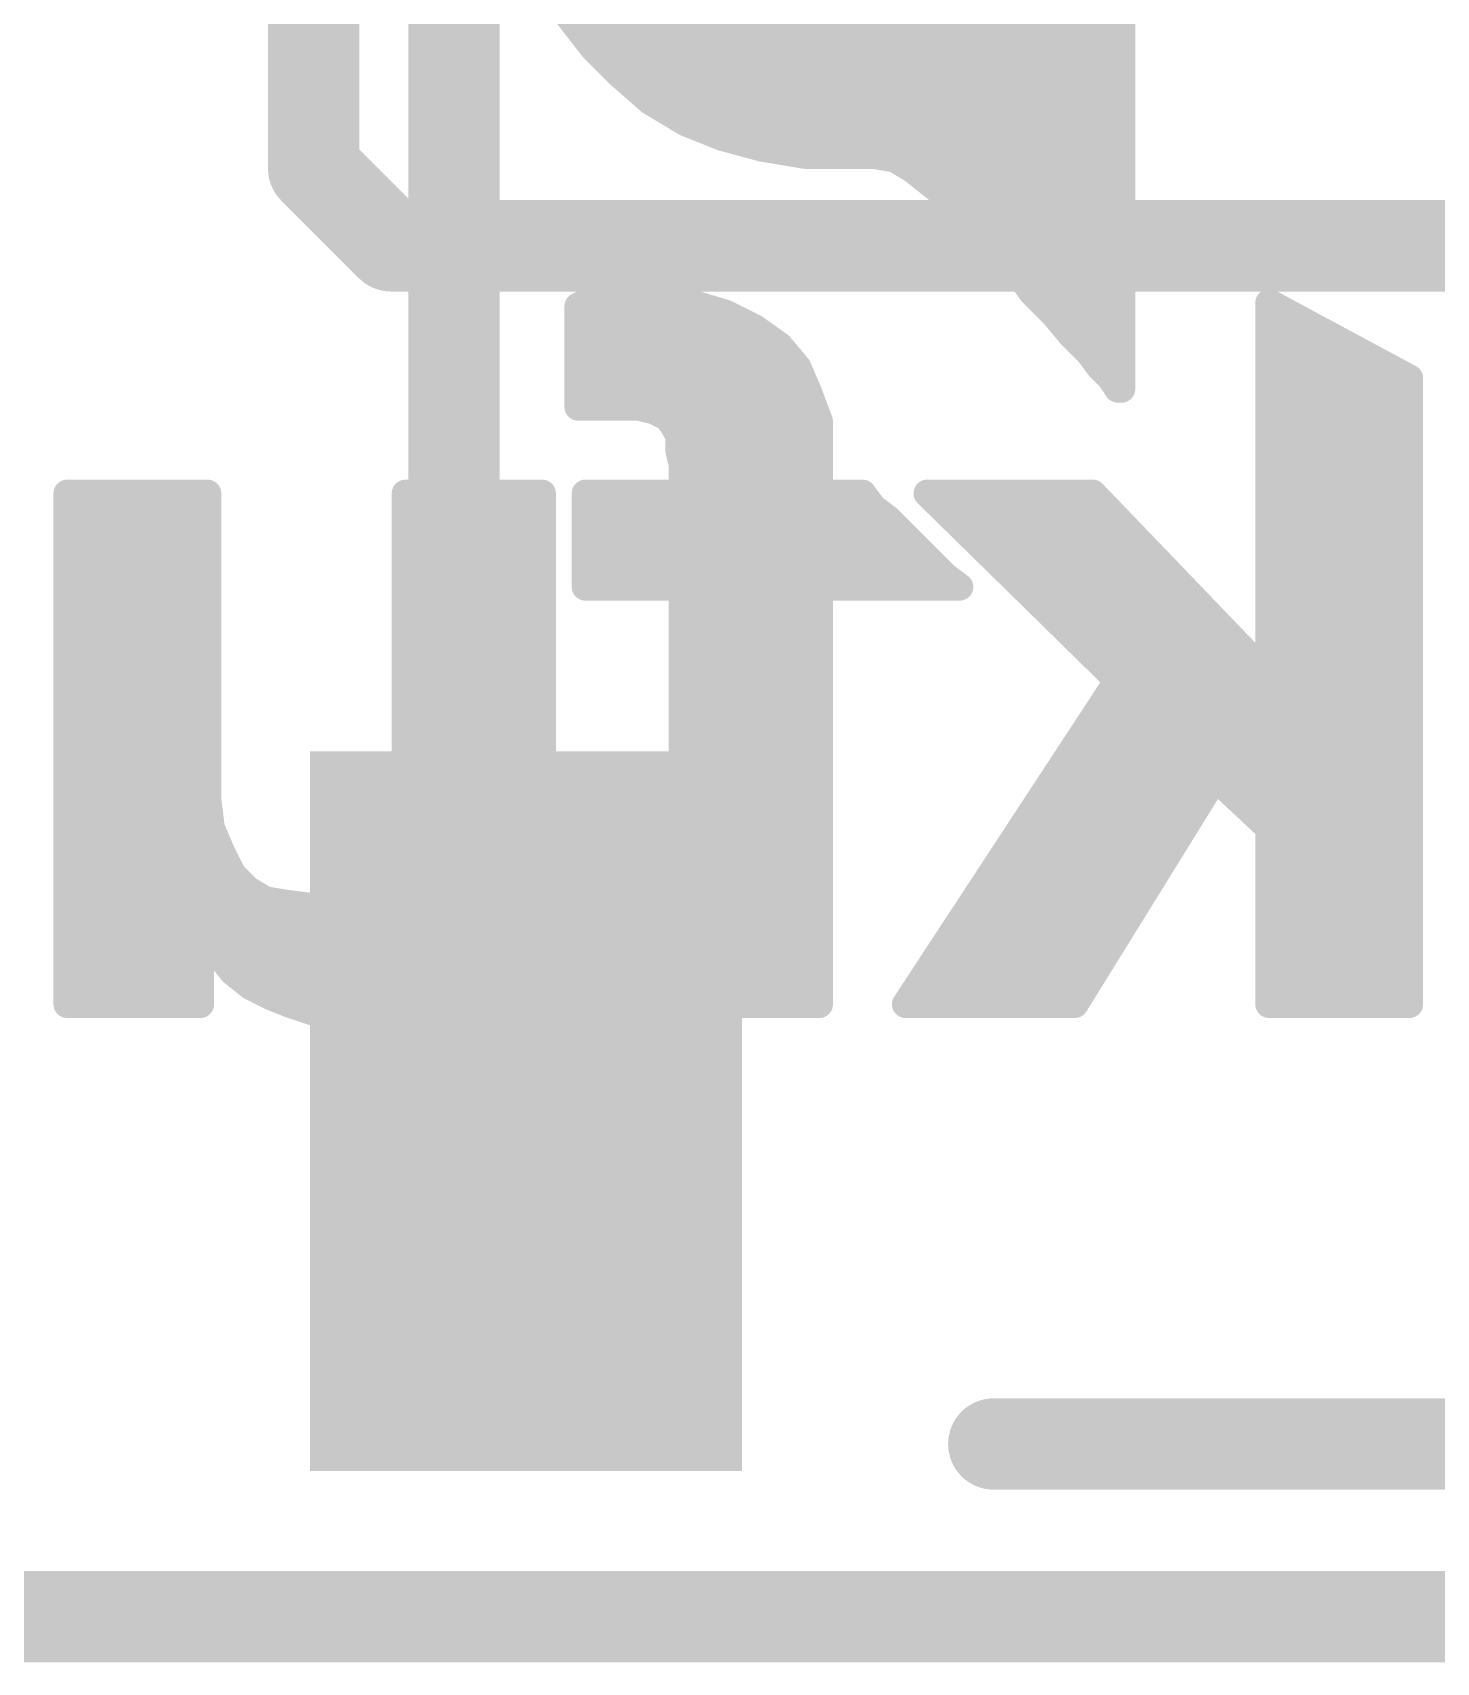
# Model space of a CAD drawing. Extents: x -37 to 70, y -9 to 26.
# Drawn here: x 8.529 to 12.43, y -0.127 to 4.403 of the extents above; entities that cross this region are included whole.
import ezdxf

# ---------------------------------------------------------------- set-up
doc = ezdxf.new("R2010")
doc.units = 0
for name, color, linetype in [('1', 12, 'CONTINUOUS'), ('16', 132, 'CONTINUOUS'), ('20', 53, 'CONTINUOUS'), ('21', 41, 'CONTINUOUS'), ('22', 40, 'CONTINUOUS')]:
    doc.layers.add(name, color=color, linetype=linetype)

# ---------------------------------------------------------------- blocks, each defined once
blk = doc.blocks.new('RECT')
blk.add_solid([(-0.5, -0.5), (0.5, -0.5), (-0.5, 0.5), (0.5, 0.5)])

msp = doc.modelspace()

# ---------------------------------------------------------------- linework, layer by layer
at = {"layer": '1', "const_width": 0.254}
for points in [[(9.31, 10.16), (9.31, 4.025)], [(9.31, 4.025), (9.525, 3.81)], [(9.525, 3.81), (13.97, 3.81)], [(44.45, 0), (0, 0)]]:
    msp.add_lwpolyline(points, dxfattribs=at)
at = {"layer": '1', "const_width": 0.127}
for points in [[(9.3549, 4.0699, 1), (9.2651, 3.9801)], [(9.2465, 4.025, 1), (9.3735, 4.025)], [(9.525, 3.8735, 1), (9.525, 3.7465)], [(9.4801, 3.7651, 1), (9.5699, 3.8549)]]:
    msp.add_lwpolyline(points, format="xyb", dxfattribs=at)
at = {"layer": '16', "const_width": 0.254}
msp.add_lwpolyline([(44.45, 0), (0, 0)], dxfattribs=at)
at = {"layer": '20', "const_width": 0.2032}
msp.add_lwpolyline([(44.45, 0), (0, 0)], dxfattribs=at)
at = {"layer": '21', "const_width": 0.254}
for points in [[(9.7, 3.08), (9.7, 4.73)], [(11.2, 0.48), (14.2, 0.48)]]:
    msp.add_lwpolyline(points, dxfattribs=at)
at = {"layer": '21', "const_width": 0.127}
for points in [[(9.6365, 3.08, 1), (9.7635, 3.08)], [(11.2, 0.5435, 1), (11.2, 0.4165)]]:
    msp.add_lwpolyline(points, format="xyb", dxfattribs=at)
at = {"layer": '22', "const_width": 0.0762}
for points in [[(11.555, 4.692), (11.555, 3.412)], [(10.085, 4.362), (10.015, 4.452)], [(10.0402, 4.4196), (11.555, 4.4196)], [(10.165, 4.282), (10.085, 4.362)], [(10.1036, 4.3434), (11.555, 4.3434)], [(10.245, 4.212), (10.165, 4.282)], [(10.1819, 4.2672), (11.555, 4.2672)], [(10.345, 4.152), (10.245, 4.212)], [(10.28, 4.191), (11.555, 4.191)], [(10.445, 4.112), (10.345, 4.152)], [(10.438, 4.1148), (11.555, 4.1148)], [(10.555, 4.082), (10.445, 4.112)], [(10.675, 4.062), (10.555, 4.082)], [(10.865, 4.062), (10.675, 4.062)], [(10.925, 4.052), (10.865, 4.062)], [(10.975, 4.022), (10.925, 4.052)], [(10.9473, 4.0386), (11.555, 4.0386)], [(11.025, 3.982), (10.975, 4.022)], [(11.075, 3.942), (11.025, 3.982)], [(11.0495, 3.9624), (11.555, 3.9624)], [(11.125, 3.882), (11.075, 3.942)], [(11.1215, 3.8862), (11.555, 3.8862)], [(11.185, 3.822), (11.125, 3.882)], [(11.255, 3.752), (11.185, 3.822)], [(11.197, 3.81), (11.555, 3.81)], [(11.305, 3.682), (11.255, 3.752)], [(11.268, 3.7338), (11.555, 3.7338)], [(11.365, 3.622), (11.305, 3.682)], [(10.065, 3.652), (10.045, 3.642)], [(10.045, 3.642), (10.045, 3.362)], [(10.355, 3.652), (10.065, 3.652)], [(10.455, 3.622), (10.355, 3.652)], [(11.3294, 3.6576), (11.555, 3.6576)], [(12.355, 3.442), (11.965, 3.652)], [(11.965, 3.652), (11.965, 2.612)], [(10.535, 3.582), (10.455, 3.622)], [(11.415, 3.562), (11.365, 3.622)], [(10.045, 3.5814), (10.5358, 3.5814)], [(10.605, 3.532), (10.535, 3.582)], [(11.3988, 3.5814), (11.555, 3.5814)], [(11.465, 3.512), (11.415, 3.562)], [(11.965, 3.5814), (12.0961, 3.5814)], [(10.045, 3.5052), (10.6273, 3.5052)], [(10.655, 3.472), (10.605, 3.532)], [(11.495, 3.472), (11.465, 3.512)], [(11.4701, 3.5052), (11.555, 3.5052)], [(11.965, 3.5052), (12.2376, 3.5052)], [(10.685, 3.402), (10.655, 3.472)], [(11.525, 3.442), (11.495, 3.472)], [(10.045, 3.429), (10.6734, 3.429)], [(11.545, 3.412), (11.525, 3.442)], [(11.5337, 3.429), (11.555, 3.429)], [(11.555, 3.412), (11.545, 3.412)], [(11.965, 3.429), (12.355, 3.429)], [(12.355, 1.702), (12.355, 3.442)], [(10.045, 3.362), (10.215, 3.362)], [(10.215, 3.362), (10.255, 3.352)], [(10.715, 3.322), (10.685, 3.402)], [(10.2518, 3.3528), (10.7035, 3.3528)], [(10.255, 3.352), (10.275, 3.342)], [(10.275, 3.342), (10.295, 3.332)], [(10.295, 3.332), (10.315, 3.302)], [(10.715, 3.122), (10.715, 3.322)], [(11.965, 3.3528), (12.355, 3.3528)], [(10.315, 3.302), (10.325, 3.282)], [(10.325, 3.282), (10.325, 3.242)], [(10.325, 3.2766), (10.715, 3.2766)], [(11.965, 3.2766), (12.355, 3.2766)], [(10.325, 3.242), (10.335, 3.202)], [(10.335, 3.202), (10.335, 3.122)], [(10.335, 3.2004), (10.715, 3.2004)], [(11.965, 3.2004), (12.355, 3.2004)], [(9.015, 3.122), (8.625, 3.122)], [(8.625, 3.122), (8.625, 1.882)], [(9.015, 2.272), (9.015, 3.122)], [(9.945, 3.122), (9.565, 3.122)], [(9.565, 3.122), (9.565, 2.322)], [(9.945, 2.122), (9.945, 3.122)], [(10.335, 3.122), (10.065, 3.122)], [(10.065, 3.122), (10.065, 2.862)], [(10.335, 3.1242), (10.715, 3.1242)], [(10.835, 3.122), (10.715, 3.122)], [(10.865, 3.082), (10.835, 3.122)], [(11.475, 3.122), (11.015, 3.122)], [(11.015, 3.122), (11.545, 2.602)], [(11.965, 2.612), (11.475, 3.122)], [(11.965, 3.1242), (12.355, 3.1242)], [(8.625, 3.048), (9.015, 3.048)], [(9.565, 3.048), (9.945, 3.048)], [(10.065, 3.048), (10.909, 3.048)], [(10.905, 3.052), (10.865, 3.082)], [(10.935, 3.022), (10.905, 3.052)], [(11.0904, 3.048), (11.5461, 3.048)], [(11.965, 3.048), (12.355, 3.048)], [(10.965, 2.992), (10.935, 3.022)], [(8.625, 2.9718), (9.015, 2.9718)], [(9.565, 2.9718), (9.945, 2.9718)], [(10.065, 2.9718), (10.9852, 2.9718)], [(11.005, 2.952), (10.965, 2.992)], [(11.035, 2.922), (11.005, 2.952)], [(11.1681, 2.9718), (11.6193, 2.9718)], [(11.965, 2.9718), (12.355, 2.9718)], [(11.065, 2.892), (11.035, 2.922)], [(8.625, 2.8956), (9.015, 2.8956)], [(9.565, 2.8956), (9.945, 2.8956)], [(10.065, 2.8956), (11.0614, 2.8956)], [(10.065, 2.862), (10.335, 2.862)], [(10.335, 2.862), (10.335, 1.702)], [(10.715, 2.862), (11.105, 2.862)], [(10.715, 2.712), (10.715, 2.862)], [(11.105, 2.862), (11.065, 2.892)], [(11.2458, 2.8956), (11.6925, 2.8956)], [(11.965, 2.8956), (12.355, 2.8956)], [(8.625, 2.8194), (9.015, 2.8194)], [(9.565, 2.8194), (9.945, 2.8194)], [(10.335, 2.8194), (10.715, 2.8194)], [(11.3234, 2.8194), (11.7657, 2.8194)], [(11.965, 2.8194), (12.355, 2.8194)], [(8.625, 2.7432), (9.015, 2.7432)], [(9.565, 2.7432), (9.945, 2.7432)], [(10.335, 2.7432), (10.715, 2.7432)], [(11.4011, 2.7432), (11.8389, 2.7432)], [(11.965, 2.7432), (12.355, 2.7432)], [(10.715, 1.702), (10.715, 2.712)], [(8.625, 2.667), (9.015, 2.667)], [(9.565, 2.667), (9.945, 2.667)], [(10.335, 2.667), (10.715, 2.667)], [(11.4787, 2.667), (11.9122, 2.667)], [(11.965, 2.667), (12.355, 2.667)], [(8.625, 2.5908), (9.015, 2.5908)], [(9.565, 2.5908), (9.945, 2.5908)], [(10.335, 2.5908), (10.715, 2.5908)], [(11.545, 2.602), (10.955, 1.702)], [(11.5377, 2.5908), (12.355, 2.5908)], [(8.625, 2.5146), (9.015, 2.5146)], [(9.565, 2.5146), (9.945, 2.5146)], [(10.335, 2.5146), (10.715, 2.5146)], [(11.4877, 2.5146), (12.355, 2.5146)], [(8.625, 2.4384), (9.015, 2.4384)], [(9.565, 2.4384), (9.945, 2.4384)], [(10.335, 2.4384), (10.715, 2.4384)], [(11.4378, 2.4384), (12.355, 2.4384)], [(8.625, 2.3622), (9.015, 2.3622)], [(9.565, 2.322), (9.555, 2.242)], [(9.565, 2.3622), (9.945, 2.3622)], [(10.335, 2.3622), (10.715, 2.3622)], [(11.3878, 2.3622), (12.355, 2.3622)], [(11.425, 1.702), (11.815, 2.332)], [(11.815, 2.332), (11.965, 2.192)], [(8.625, 2.286), (9.015, 2.286)], [(9.025, 2.192), (9.015, 2.272)], [(9.5605, 2.286), (9.945, 2.286)], [(10.335, 2.286), (10.715, 2.286)], [(11.3378, 2.286), (11.7865, 2.286)], [(11.8643, 2.286), (12.355, 2.286)], [(9.555, 2.242), (9.545, 2.162)], [(8.625, 2.2098), (9.0228, 2.2098)], [(9.055, 2.122), (9.025, 2.192)], [(9.551, 2.2098), (9.945, 2.2098)], [(10.335, 2.2098), (10.715, 2.2098)], [(11.2879, 2.2098), (11.7393, 2.2098)], [(11.9459, 2.2098), (12.355, 2.2098)], [(11.965, 2.192), (11.965, 1.702)], [(9.545, 2.162), (9.535, 2.102)], [(8.625, 2.1336), (9.05, 2.1336)], [(9.085, 2.062), (9.055, 2.122)], [(9.535, 2.102), (9.505, 2.062)], [(9.5403, 2.1336), (9.945, 2.1336)], [(9.925, 2.012), (9.945, 2.122)], [(10.335, 2.1336), (10.715, 2.1336)], [(11.2379, 2.1336), (11.6922, 2.1336)], [(11.965, 2.1336), (12.355, 2.1336)], [(8.625, 2.0574), (9.0896, 2.0574)], [(9.125, 2.022), (9.085, 2.062)], [(9.505, 2.062), (9.475, 2.022)], [(9.5015, 2.0574), (9.9333, 2.0574)], [(10.335, 2.0574), (10.715, 2.0574)], [(11.188, 2.0574), (11.645, 2.0574)], [(11.965, 2.0574), (12.355, 2.0574)], [(9.175, 1.992), (9.125, 2.022)], [(9.475, 2.022), (9.425, 1.992)], [(9.895, 1.912), (9.925, 2.012)], [(8.625, 1.9812), (9.2414, 1.9812)], [(9.235, 1.982), (9.175, 1.992)], [(9.315, 1.972), (9.235, 1.982)], [(9.375, 1.982), (9.315, 1.972)], [(9.3702, 1.9812), (9.9158, 1.9812)], [(9.425, 1.992), (9.375, 1.982)], [(10.335, 1.9812), (10.715, 1.9812)], [(11.138, 1.9812), (11.5978, 1.9812)], [(11.965, 1.9812), (12.355, 1.9812)], [(9.845, 1.822), (9.895, 1.912)], [(8.625, 1.905), (9.8911, 1.905)], [(8.625, 1.882), (8.625, 1.702)], [(8.995, 1.702), (8.995, 1.902)], [(8.995, 1.902), (9.005, 1.902)], [(9.005, 1.902), (9.045, 1.842)], [(10.335, 1.905), (10.715, 1.905)], [(11.0881, 1.905), (11.5507, 1.905)], [(11.965, 1.905), (12.355, 1.905)], [(8.625, 1.8288), (8.995, 1.8288)], [(9.045, 1.842), (9.085, 1.792)], [(9.0556, 1.8288), (9.8488, 1.8288)], [(9.775, 1.762), (9.845, 1.822)], [(10.335, 1.8288), (10.715, 1.8288)], [(11.0381, 1.8288), (11.5035, 1.8288)], [(11.965, 1.8288), (12.355, 1.8288)], [(9.085, 1.792), (9.135, 1.752)], [(8.625, 1.7526), (8.995, 1.7526)], [(9.1342, 1.7526), (9.7581, 1.7526)], [(9.135, 1.752), (9.195, 1.722)], [(9.685, 1.712), (9.775, 1.762)], [(10.335, 1.7526), (10.715, 1.7526)], [(10.9882, 1.7526), (11.4563, 1.7526)], [(11.965, 1.7526), (12.355, 1.7526)], [(8.625, 1.702), (8.995, 1.702)], [(9.195, 1.722), (9.245, 1.702)], [(9.245, 1.702), (9.305, 1.682)], [(9.575, 1.672), (9.685, 1.712)], [(10.335, 1.702), (10.715, 1.702)], [(10.955, 1.702), (11.425, 1.702)], [(11.965, 1.702), (12.355, 1.702)], [(9.305, 1.682), (9.375, 1.672)], [(9.3442, 1.6764), (9.5871, 1.6764)], [(9.375, 1.672), (9.435, 1.662)], [(9.435, 1.662), (9.575, 1.672)]]:
    msp.add_lwpolyline(points, dxfattribs=at)
at = {"layer": '22', "const_width": 0.0381}
for points in [[(10.0402, 4.4386, 1), (10.0402, 4.4005)], [(11.555, 4.4005, 1), (11.555, 4.4386)], [(10.0985, 4.3755, 1), (10.0715, 4.3485)], [(10.07, 4.3503, 1), (10.1, 4.3737)], [(10.1036, 4.3624, 1), (10.1036, 4.3243)], [(11.555, 4.3243, 1), (11.555, 4.3624)], [(10.1775, 4.2963, 1), (10.1525, 4.2677)], [(10.1515, 4.2685, 1), (10.1785, 4.2955)], [(10.1819, 4.2862, 1), (10.1819, 4.2481)], [(11.555, 4.2481, 1), (11.555, 4.2862)], [(10.2548, 4.2283, 1), (10.2352, 4.1957)], [(10.2325, 4.1977, 1), (10.2575, 4.2263)], [(10.28, 4.21, 1), (10.28, 4.1719)], [(11.555, 4.1719, 1), (11.555, 4.21)], [(10.3521, 4.1697, 1), (10.3379, 4.1343)], [(10.3352, 4.1357, 1), (10.3548, 4.1683)], [(10.438, 4.1338, 1), (10.438, 4.0957)], [(10.45, 4.1304, 1), (10.44, 4.0936)], [(10.4379, 4.0943, 1), (10.4521, 4.1297)], [(11.555, 4.0957, 1), (11.555, 4.1338)], [(10.5581, 4.1008, 1), (10.5519, 4.0632)], [(10.55, 4.0636, 1), (10.56, 4.1004)], [(10.675, 4.0811, 1), (10.675, 4.043)], [(10.6719, 4.0432, 1), (10.6781, 4.0808)], [(10.8681, 4.0808, 1), (10.8619, 4.0432)], [(10.865, 4.043, 1), (10.865, 4.0811)], [(10.9348, 4.0683, 1), (10.9152, 4.0357)], [(10.9219, 4.0332, 1), (10.9281, 4.0708)], [(10.9473, 4.0577, 1), (10.9473, 4.0196)], [(11.555, 4.0196, 1), (11.555, 4.0577)], [(10.9869, 4.0369, 1), (10.9631, 4.0071)], [(10.9652, 4.0057, 1), (10.9848, 4.0383)], [(11.0369, 3.9969, 1), (11.0131, 3.9671)], [(11.0131, 3.9671, 1), (11.0369, 3.9969)], [(11.0495, 3.9815, 1), (11.0495, 3.9434)], [(11.555, 3.9434, 1), (11.555, 3.9815)], [(11.0896, 3.9542, 1), (11.0604, 3.9298)], [(11.0631, 3.9271, 1), (11.0869, 3.9569)], [(11.1215, 3.9053, 1), (11.1215, 3.8672)], [(11.1385, 3.8955, 1), (11.1115, 3.8685)], [(11.1104, 3.8698, 1), (11.1396, 3.8942)], [(11.555, 3.8672, 1), (11.555, 3.9053)], [(11.1985, 3.8355, 1), (11.1715, 3.8085)], [(11.1715, 3.8085, 1), (11.1985, 3.8355)], [(11.197, 3.8291, 1), (11.197, 3.791)], [(11.555, 3.791, 1), (11.555, 3.8291)], [(11.2705, 3.7631, 1), (11.2395, 3.7409)], [(11.2415, 3.7385, 1), (11.2685, 3.7655)], [(11.268, 3.7529, 1), (11.268, 3.7147)], [(11.555, 3.7147, 1), (11.555, 3.7529)], [(11.3185, 3.6955, 1), (11.2915, 3.6685)], [(10.064, 3.642, 1), (10.0259, 3.642)], [(10.0365, 3.659, 1), (10.0535, 3.625)], [(10.065, 3.6711, 1), (10.065, 3.633)], [(10.0735, 3.635, 1), (10.0565, 3.669)], [(10.3605, 3.6702, 1), (10.3495, 3.6338)], [(10.355, 3.633, 1), (10.355, 3.6711)], [(11.2895, 3.6709, 1), (11.3205, 3.6931)], [(11.3294, 3.6766, 1), (11.3294, 3.6385)], [(11.555, 3.6385, 1), (11.555, 3.6766)], [(11.984, 3.652, 1), (11.9459, 3.652)], [(11.974, 3.6688, 1), (11.956, 3.6352)], [(10.4635, 3.639, 1), (10.4465, 3.605)], [(10.4495, 3.6038, 1), (10.4605, 3.6402)], [(11.3796, 3.6342, 1), (11.3504, 3.6098)], [(11.3515, 3.6085, 1), (11.3785, 3.6355)], [(10.045, 3.6005, 1), (10.045, 3.5624)], [(10.5461, 3.5975, 1), (10.5239, 3.5665)], [(10.5265, 3.565, 1), (10.5435, 3.599)], [(10.5358, 3.5624, 1), (10.5358, 3.6005)], [(11.3988, 3.6005, 1), (11.3988, 3.5624)], [(11.4285, 3.5755, 1), (11.4015, 3.5485)], [(11.4004, 3.5498, 1), (11.4296, 3.5742)], [(11.555, 3.5624, 1), (11.555, 3.6005)], [(11.965, 3.6005, 1), (11.965, 3.5624)], [(12.0961, 3.5624, 1), (12.0961, 3.6005)], [(10.045, 3.5243, 1), (10.045, 3.4862)], [(10.6196, 3.5442, 1), (10.5904, 3.5198)], [(10.5939, 3.5165, 1), (10.6161, 3.5475)], [(10.6273, 3.4862, 1), (10.6273, 3.5243)], [(11.4802, 3.5234, 1), (11.4498, 3.5006)], [(11.4701, 3.5243, 1), (11.4701, 3.4862)], [(11.4515, 3.4985, 1), (11.4785, 3.5255)], [(11.555, 3.4862, 1), (11.555, 3.5243)], [(11.965, 3.5243, 1), (11.965, 3.4862)], [(12.2376, 3.4862, 1), (12.2376, 3.5243)], [(10.6725, 3.4795, 1), (10.6375, 3.4645)], [(10.6404, 3.4598, 1), (10.6696, 3.4842)], [(11.5085, 3.4855, 1), (11.4815, 3.4585)], [(11.4798, 3.4606, 1), (11.5102, 3.4834)], [(10.045, 3.4481, 1), (10.045, 3.41)], [(10.6734, 3.41, 1), (10.6734, 3.4481)], [(11.5409, 3.4526, 1), (11.5091, 3.4314)], [(11.5115, 3.4285, 1), (11.5385, 3.4555)], [(11.5337, 3.4481, 1), (11.5337, 3.41)], [(11.545, 3.4311, 1), (11.545, 3.393)], [(11.555, 3.41, 1), (11.555, 3.4481)], [(11.555, 3.393, 1), (11.555, 3.4311)], [(11.965, 3.4481, 1), (11.965, 3.41)], [(12.3741, 3.442, 1), (12.336, 3.442)], [(12.346, 3.4252, 1), (12.364, 3.4588)], [(12.355, 3.41, 1), (12.355, 3.4481)], [(10.045, 3.3811, 1), (10.045, 3.343)], [(10.2196, 3.3805, 1), (10.2104, 3.3435)], [(10.215, 3.343, 1), (10.215, 3.3811)], [(10.7028, 3.4087, 1), (10.6672, 3.3953)], [(10.6675, 3.3945, 1), (10.7025, 3.4095)], [(11.5291, 3.4014, 1), (11.5609, 3.4226)], [(11.5359, 3.412, 1), (11.574, 3.412)], [(10.0259, 3.362, 1), (10.064, 3.362)], [(10.2518, 3.3719, 1), (10.2518, 3.3338)], [(10.2635, 3.369, 1), (10.2465, 3.335)], [(10.2504, 3.3335, 1), (10.2596, 3.3705)], [(10.2835, 3.359, 1), (10.2665, 3.325)], [(10.2665, 3.325, 1), (10.2835, 3.359)], [(10.3109, 3.3426, 1), (10.2791, 3.3214)], [(10.2865, 3.315, 1), (10.3035, 3.349)], [(10.734, 3.322, 1), (10.6959, 3.322)], [(10.7035, 3.3338, 1), (10.7035, 3.3719)], [(11.965, 3.3719, 1), (11.965, 3.3338)], [(12.355, 3.3338, 1), (12.355, 3.3719)], [(10.332, 3.3105, 1), (10.298, 3.2935)], [(10.2991, 3.2914, 1), (10.3309, 3.3126)], [(10.3441, 3.282, 1), (10.306, 3.282)], [(10.325, 3.2957, 1), (10.325, 3.2576)], [(10.308, 3.2735, 1), (10.342, 3.2905)], [(10.6972, 3.3153, 1), (10.7328, 3.3287)], [(10.715, 3.2576, 1), (10.715, 3.2957)], [(11.965, 3.2957, 1), (11.965, 3.2576)], [(12.355, 3.2576, 1), (12.355, 3.2957)], [(10.3435, 3.2466, 1), (10.3065, 3.2374)], [(10.306, 3.242, 1), (10.3441, 3.242)], [(10.335, 3.2195, 1), (10.335, 3.1814)], [(10.3541, 3.202, 1), (10.316, 3.202)], [(10.3165, 3.1974, 1), (10.3535, 3.2066)], [(10.715, 3.1814, 1), (10.715, 3.2195)], [(11.965, 3.2195, 1), (11.965, 3.1814)], [(12.355, 3.1814, 1), (12.355, 3.2195)], [(8.625, 3.1411, 1), (8.625, 3.103)], [(8.6441, 3.122, 1), (8.6059, 3.122)], [(9.0341, 3.122, 1), (8.996, 3.122)], [(9.015, 3.103, 1), (9.015, 3.1411)], [(9.565, 3.1411, 1), (9.565, 3.103)], [(9.5841, 3.122, 1), (9.546, 3.122)], [(9.9641, 3.122, 1), (9.926, 3.122)], [(9.945, 3.103, 1), (9.945, 3.1411)], [(10.065, 3.1411, 1), (10.065, 3.103)], [(10.0841, 3.122, 1), (10.046, 3.122)], [(10.335, 3.1433, 1), (10.335, 3.1052)], [(10.316, 3.122, 1), (10.3541, 3.122)], [(10.335, 3.103, 1), (10.335, 3.1411)], [(10.6959, 3.122, 1), (10.734, 3.122)], [(10.715, 3.1411, 1), (10.715, 3.103)], [(10.715, 3.1052, 1), (10.715, 3.1433)], [(10.8502, 3.1334, 1), (10.8198, 3.1106)], [(10.835, 3.103, 1), (10.835, 3.1411)], [(11.015, 3.1411, 1), (11.015, 3.103)], [(11.0283, 3.1356, 1), (11.0017, 3.1084)], [(11.4887, 3.1352, 1), (11.4613, 3.1088)], [(11.475, 3.103, 1), (11.475, 3.1411)], [(11.965, 3.1433, 1), (11.965, 3.1052)], [(12.355, 3.1052, 1), (12.355, 3.1433)], [(8.625, 3.0671, 1), (8.625, 3.029)], [(9.015, 3.029, 1), (9.015, 3.0671)], [(9.565, 3.0671, 1), (9.565, 3.029)], [(9.945, 3.029, 1), (9.945, 3.0671)], [(10.065, 3.0671, 1), (10.065, 3.029)], [(10.8764, 3.0972, 1), (10.8536, 3.0668)], [(10.8498, 3.0706, 1), (10.8802, 3.0934)], [(10.9185, 3.0655, 1), (10.8915, 3.0385)], [(10.8936, 3.0368, 1), (10.9164, 3.0672)], [(10.909, 3.029, 1), (10.909, 3.0671)], [(11.0904, 3.0671, 1), (11.0904, 3.029)], [(11.5461, 3.029, 1), (11.5461, 3.0671)], [(11.965, 3.0671, 1), (11.965, 3.029)], [(12.355, 3.029, 1), (12.355, 3.0671)], [(10.9485, 3.0355, 1), (10.9215, 3.0085)], [(10.9215, 3.0085, 1), (10.9485, 3.0355)], [(8.625, 2.9909, 1), (8.625, 2.9527)], [(9.015, 2.9527, 1), (9.015, 2.9909)], [(9.565, 2.9909, 1), (9.565, 2.9527)], [(9.945, 2.9527, 1), (9.945, 2.9909)], [(10.065, 2.9909, 1), (10.065, 2.9527)], [(10.9785, 3.0055, 1), (10.9515, 2.9785)], [(10.9515, 2.9785, 1), (10.9785, 3.0055)], [(10.9852, 2.9527, 1), (10.9852, 2.9909)], [(11.0185, 2.9655, 1), (10.9915, 2.9385)], [(11.1681, 2.9909, 1), (11.1681, 2.9527)], [(11.6193, 2.9527, 1), (11.6193, 2.9909)], [(11.965, 2.9909, 1), (11.965, 2.9527)], [(12.355, 2.9527, 1), (12.355, 2.9909)], [(10.9915, 2.9385, 1), (11.0185, 2.9655)], [(11.0485, 2.9355, 1), (11.0215, 2.9085)], [(11.0215, 2.9085, 1), (11.0485, 2.9355)], [(8.625, 2.9146, 1), (8.625, 2.8765)], [(9.015, 2.8765, 1), (9.015, 2.9146)], [(9.565, 2.9146, 1), (9.565, 2.8765)], [(9.945, 2.8765, 1), (9.945, 2.9146)], [(10.065, 2.9146, 1), (10.065, 2.8765)], [(10.065, 2.8811, 1), (10.065, 2.843)], [(10.3541, 2.862, 1), (10.316, 2.862)], [(10.335, 2.843, 1), (10.335, 2.8811)], [(10.734, 2.862, 1), (10.6959, 2.862)], [(10.715, 2.8811, 1), (10.715, 2.843)], [(11.0764, 2.9072, 1), (11.0536, 2.8768)], [(11.0515, 2.8785, 1), (11.0785, 2.9055)], [(11.0614, 2.8765, 1), (11.0614, 2.9146)], [(11.105, 2.843, 1), (11.105, 2.8811)], [(11.2458, 2.9146, 1), (11.2458, 2.8765)], [(11.6925, 2.8765, 1), (11.6925, 2.9146)], [(11.965, 2.9146, 1), (11.965, 2.8765)], [(12.355, 2.8765, 1), (12.355, 2.9146)], [(8.625, 2.8385, 1), (8.625, 2.8004)], [(9.015, 2.8004, 1), (9.015, 2.8385)], [(9.565, 2.8385, 1), (9.565, 2.8004)], [(9.945, 2.8004, 1), (9.945, 2.8385)], [(10.046, 2.862, 1), (10.0841, 2.862)], [(10.335, 2.8385, 1), (10.335, 2.8004)], [(10.715, 2.8004, 1), (10.715, 2.8385)], [(11.0936, 2.8468, 1), (11.1164, 2.8772)], [(11.3234, 2.8385, 1), (11.3234, 2.8004)], [(11.7657, 2.8004, 1), (11.7657, 2.8385)], [(11.965, 2.8385, 1), (11.965, 2.8004)], [(12.355, 2.8004, 1), (12.355, 2.8385)], [(8.625, 2.7623, 1), (8.625, 2.7242)], [(9.015, 2.7242, 1), (9.015, 2.7623)], [(9.565, 2.7623, 1), (9.565, 2.7242)], [(9.945, 2.7242, 1), (9.945, 2.7623)], [(10.335, 2.7623, 1), (10.335, 2.7242)], [(10.715, 2.7242, 1), (10.715, 2.7623)], [(11.4011, 2.7623, 1), (11.4011, 2.7242)], [(11.8389, 2.7242, 1), (11.8389, 2.7623)], [(11.965, 2.7623, 1), (11.965, 2.7242)], [(12.355, 2.7242, 1), (12.355, 2.7623)], [(10.734, 2.712, 1), (10.6959, 2.712)], [(10.6959, 2.712, 1), (10.734, 2.712)], [(8.625, 2.6861, 1), (8.625, 2.648)], [(9.015, 2.648, 1), (9.015, 2.6861)], [(9.565, 2.6861, 1), (9.565, 2.648)], [(9.945, 2.648, 1), (9.945, 2.6861)], [(10.335, 2.6861, 1), (10.335, 2.648)], [(10.715, 2.648, 1), (10.715, 2.6861)], [(11.4787, 2.6861, 1), (11.4787, 2.648)], [(11.9122, 2.648, 1), (11.9122, 2.6861)], [(11.965, 2.6861, 1), (11.965, 2.648)], [(12.355, 2.648, 1), (12.355, 2.6861)], [(8.625, 2.6099, 1), (8.625, 2.5718)], [(9.015, 2.5718, 1), (9.015, 2.6099)], [(9.565, 2.6099, 1), (9.565, 2.5718)], [(9.945, 2.5718, 1), (9.945, 2.6099)], [(10.335, 2.6099, 1), (10.335, 2.5718)], [(10.715, 2.5718, 1), (10.715, 2.6099)], [(11.5377, 2.6099, 1), (11.5377, 2.5718)], [(11.5609, 2.5916, 1), (11.5291, 2.6124)], [(11.5317, 2.5884, 1), (11.5583, 2.6156)], [(11.9459, 2.612, 1), (11.984, 2.612)], [(11.9513, 2.5988, 1), (11.9787, 2.6252)], [(12.355, 2.5718, 1), (12.355, 2.6099)], [(8.625, 2.5337, 1), (8.625, 2.4956)], [(9.015, 2.4956, 1), (9.015, 2.5337)], [(9.565, 2.5337, 1), (9.565, 2.4956)], [(9.945, 2.4956, 1), (9.945, 2.5337)], [(10.335, 2.5337, 1), (10.335, 2.4956)], [(10.715, 2.4956, 1), (10.715, 2.5337)], [(11.4877, 2.5337, 1), (11.4877, 2.4956)], [(12.355, 2.4956, 1), (12.355, 2.5337)], [(8.625, 2.4575, 1), (8.625, 2.4194)], [(9.015, 2.4194, 1), (9.015, 2.4575)], [(9.565, 2.4575, 1), (9.565, 2.4194)], [(9.945, 2.4194, 1), (9.945, 2.4575)], [(10.335, 2.4575, 1), (10.335, 2.4194)], [(10.715, 2.4194, 1), (10.715, 2.4575)], [(11.4378, 2.4575, 1), (11.4378, 2.4194)], [(12.355, 2.4194, 1), (12.355, 2.4575)], [(8.625, 2.3813, 1), (8.625, 2.3432)], [(9.015, 2.3432, 1), (9.015, 2.3813)], [(9.565, 2.3813, 1), (9.565, 2.3432)], [(9.5839, 2.3196, 1), (9.5461, 2.3244)], [(9.945, 2.3432, 1), (9.945, 2.3813)], [(10.335, 2.3813, 1), (10.335, 2.3432)], [(10.715, 2.3432, 1), (10.715, 2.3813)], [(11.3878, 2.3813, 1), (11.3878, 2.3432)], [(11.828, 2.3459, 1), (11.802, 2.3181)], [(11.8312, 2.322, 1), (11.7988, 2.342)], [(12.355, 2.3432, 1), (12.355, 2.3813)], [(8.625, 2.3051, 1), (8.625, 2.267)], [(9.0339, 2.2744, 1), (8.9961, 2.2696)], [(9.015, 2.267, 1), (9.015, 2.3051)], [(9.5605, 2.3051, 1), (9.5605, 2.267)], [(9.546, 2.322, 1), (9.5841, 2.322)], [(9.945, 2.267, 1), (9.945, 2.3051)], [(10.335, 2.3051, 1), (10.335, 2.267)], [(10.715, 2.267, 1), (10.715, 2.3051)], [(11.3378, 2.3051, 1), (11.3378, 2.267)], [(11.7865, 2.267, 1), (11.7865, 2.3051)], [(11.8643, 2.3051, 1), (11.8643, 2.267)], [(12.355, 2.267, 1), (12.355, 2.3051)], [(8.996, 2.272, 1), (9.0341, 2.272)], [(9.5739, 2.2396, 1), (9.5361, 2.2444)], [(8.625, 2.2288, 1), (8.625, 2.1907)], [(9.0425, 2.1995, 1), (9.0075, 2.1845)], [(9.0228, 2.1907, 1), (9.0228, 2.2288)], [(9.551, 2.2288, 1), (9.551, 2.1907)], [(9.5361, 2.2444, 1), (9.5739, 2.2396)], [(9.945, 2.1907, 1), (9.945, 2.2288)], [(10.335, 2.2288, 1), (10.335, 2.1907)], [(10.715, 2.1907, 1), (10.715, 2.2288)], [(11.2879, 2.2288, 1), (11.2879, 2.1907)], [(11.7393, 2.1907, 1), (11.7393, 2.2288)], [(11.9459, 2.2288, 1), (11.9459, 2.1907)], [(11.984, 2.192, 1), (11.9459, 2.192)], [(11.952, 2.1781, 1), (11.978, 2.2059)], [(12.355, 2.1907, 1), (12.355, 2.2288)], [(9.0061, 2.1896, 1), (9.0439, 2.1944)], [(9.5261, 2.1644, 1), (9.5639, 2.1596)], [(9.5638, 2.1589, 1), (9.5262, 2.1651)], [(8.625, 2.1526, 1), (8.625, 2.1145)], [(9.072, 2.1305, 1), (9.038, 2.1135)], [(9.0375, 2.1145, 1), (9.0725, 2.1295)], [(9.05, 2.1145, 1), (9.05, 2.1526)], [(9.5502, 2.0906, 1), (9.5198, 2.1134)], [(9.5403, 2.1526, 1), (9.5403, 2.1145)], [(9.926, 2.122, 1), (9.9641, 2.122)], [(9.9637, 2.1186, 1), (9.9263, 2.1254)], [(9.945, 2.1145, 1), (9.945, 2.1526)], [(10.335, 2.1526, 1), (10.335, 2.1145)], [(10.715, 2.1145, 1), (10.715, 2.1526)], [(11.2379, 2.1526, 1), (11.2379, 2.1145)], [(11.6922, 2.1145, 1), (11.6922, 2.1526)], [(11.965, 2.1526, 1), (11.965, 2.1145)], [(12.355, 2.1145, 1), (12.355, 2.1526)], [(8.625, 2.0764, 1), (8.625, 2.0383)], [(9.0985, 2.0755, 1), (9.0715, 2.0485)], [(9.068, 2.0535, 1), (9.102, 2.0705)], [(9.0896, 2.0383, 1), (9.0896, 2.0764)], [(9.5015, 2.0764, 1), (9.5015, 2.0383)], [(9.4898, 2.0734, 1), (9.5202, 2.0506)], [(9.5202, 2.0506, 1), (9.4898, 2.0734)], [(9.5162, 2.1051, 1), (9.5538, 2.0989)], [(9.9333, 2.0383, 1), (9.9333, 2.0764)], [(10.335, 2.0764, 1), (10.335, 2.0383)], [(10.715, 2.0383, 1), (10.715, 2.0764)], [(11.188, 2.0764, 1), (11.188, 2.0383)], [(11.645, 2.0383, 1), (11.645, 2.0764)], [(11.965, 2.0764, 1), (11.965, 2.0383)], [(12.355, 2.0383, 1), (12.355, 2.0764)], [(9.1348, 2.0383, 1), (9.1152, 2.0057)], [(9.1115, 2.0085, 1), (9.1385, 2.0355)], [(9.4598, 2.0334, 1), (9.4902, 2.0106)], [(9.4848, 2.0057, 1), (9.4652, 2.0383)], [(9.9432, 2.0065, 1), (9.9068, 2.0175)], [(8.625, 2.0002, 1), (8.625, 1.9622)], [(9.1781, 2.0108, 1), (9.1719, 1.9732)], [(9.1652, 1.9757, 1), (9.1848, 2.0083)], [(9.2374, 2.0009, 1), (9.2326, 1.9631)], [(9.2319, 1.9632, 1), (9.2381, 2.0008)], [(9.2414, 1.9622, 1), (9.2414, 2.0002)], [(9.3119, 1.9908, 1), (9.3181, 1.9532)], [(9.3126, 1.9531, 1), (9.3174, 1.9909)], [(9.3702, 2.0002, 1), (9.3702, 1.9622)], [(9.3713, 2.0007, 1), (9.3787, 1.9633)], [(9.3781, 1.9632, 1), (9.3719, 2.0008)], [(9.4152, 2.0083, 1), (9.4348, 1.9757)], [(9.4287, 1.9733, 1), (9.4213, 2.0107)], [(9.9063, 2.0154, 1), (9.9437, 2.0086)], [(9.9158, 1.9622, 1), (9.9158, 2.0002)], [(10.335, 2.0002, 1), (10.335, 1.9622)], [(10.715, 1.9622, 1), (10.715, 2.0002)], [(11.138, 2.0002, 1), (11.138, 1.9622)], [(11.5978, 1.9622, 1), (11.5978, 2.0002)], [(11.965, 2.0002, 1), (11.965, 1.9622)], [(12.355, 1.9622, 1), (12.355, 2.0002)], [(9.9117, 1.9027, 1), (9.8783, 1.9213)], [(8.625, 1.9241, 1), (8.625, 1.886)], [(8.6441, 1.882, 1), (8.6059, 1.882)], [(8.995, 1.9211, 1), (8.995, 1.883)], [(9.0141, 1.902, 1), (8.976, 1.902)], [(9.0209, 1.9126, 1), (8.9891, 1.8914)], [(9.005, 1.883, 1), (9.005, 1.9211)], [(9.8768, 1.9175, 1), (9.9132, 1.9065)], [(9.8911, 1.886, 1), (9.8911, 1.9241)], [(10.335, 1.9241, 1), (10.335, 1.886)], [(10.715, 1.886, 1), (10.715, 1.9241)], [(11.0881, 1.9241, 1), (11.0881, 1.886)], [(11.5507, 1.886, 1), (11.5507, 1.9241)], [(11.965, 1.9241, 1), (11.965, 1.886)], [(12.355, 1.886, 1), (12.355, 1.9241)], [(8.6059, 1.882, 1), (8.6441, 1.882)], [(8.625, 1.8478, 1), (8.625, 1.8097)], [(8.995, 1.8097, 1), (8.995, 1.8478)], [(9.0599, 1.8539, 1), (9.0301, 1.8301)], [(9.0291, 1.8314, 1), (9.0609, 1.8526)], [(9.0556, 1.8478, 1), (9.0556, 1.8097)], [(9.8574, 1.8075, 1), (9.8326, 1.8365)], [(9.8488, 1.8097, 1), (9.8488, 1.8478)], [(10.335, 1.8478, 1), (10.335, 1.8097)], [(10.715, 1.8097, 1), (10.715, 1.8478)], [(11.0381, 1.8478, 1), (11.0381, 1.8097)], [(11.5035, 1.8097, 1), (11.5035, 1.8478)], [(11.965, 1.8478, 1), (11.965, 1.8097)], [(12.355, 1.8097, 1), (12.355, 1.8478)], [(9.0969, 1.8069, 1), (9.0731, 1.7771)], [(9.0701, 1.7801, 1), (9.0999, 1.8039)], [(9.8283, 1.8313, 1), (9.8617, 1.8127)], [(8.625, 1.7717, 1), (8.625, 1.7336)], [(8.995, 1.7336, 1), (8.995, 1.7717)], [(9.1342, 1.7717, 1), (9.1342, 1.7336)], [(9.1435, 1.769, 1), (9.1265, 1.735)], [(9.1231, 1.7371, 1), (9.1469, 1.7669)], [(9.7626, 1.7765, 1), (9.7874, 1.7475)], [(9.7581, 1.7336, 1), (9.7581, 1.7717)], [(9.7843, 1.7453, 1), (9.7657, 1.7787)], [(10.335, 1.7717, 1), (10.335, 1.7336)], [(10.715, 1.7336, 1), (10.715, 1.7717)], [(10.9882, 1.7717, 1), (10.9882, 1.7336)], [(11.4563, 1.7336, 1), (11.4563, 1.7717)], [(11.965, 1.7717, 1), (11.965, 1.7336)], [(12.355, 1.7336, 1), (12.355, 1.7717)], [(8.625, 1.7211, 1), (8.625, 1.683)], [(8.995, 1.683, 1), (8.995, 1.7211)], [(9.2021, 1.7397, 1), (9.1879, 1.7043)], [(9.1865, 1.705, 1), (9.2035, 1.739)], [(9.251, 1.7201, 1), (9.239, 1.6839)], [(9.2379, 1.6843, 1), (9.2521, 1.7197)], [(9.6757, 1.7287, 1), (9.6943, 1.6953)], [(9.6915, 1.6941, 1), (9.6785, 1.7299)], [(10.335, 1.7211, 1), (10.335, 1.683)], [(10.715, 1.683, 1), (10.715, 1.7211)], [(10.955, 1.7211, 1), (10.955, 1.683)], [(10.9391, 1.7124, 1), (10.9709, 1.6916)], [(11.4088, 1.712, 1), (11.4412, 1.692)], [(11.425, 1.683, 1), (11.425, 1.7211)], [(11.965, 1.7211, 1), (11.965, 1.683)], [(12.355, 1.683, 1), (12.355, 1.7211)], [(8.6059, 1.702, 1), (8.6441, 1.702)], [(8.976, 1.702, 1), (9.0141, 1.702)], [(9.3077, 1.7009, 1), (9.3023, 1.6631)], [(9.299, 1.6639, 1), (9.311, 1.7001)], [(9.3442, 1.6955, 1), (9.3442, 1.6574)], [(9.3781, 1.6908, 1), (9.3719, 1.6532)], [(9.3723, 1.6531, 1), (9.3777, 1.6909)], [(9.4336, 1.681, 1), (9.4364, 1.643)], [(9.4319, 1.6432, 1), (9.4381, 1.6808)], [(9.5685, 1.6899, 1), (9.5815, 1.6541)], [(9.5764, 1.653, 1), (9.5736, 1.691)], [(9.5871, 1.6574, 1), (9.5871, 1.6955)], [(10.316, 1.702, 1), (10.3541, 1.702)], [(10.6959, 1.702, 1), (10.734, 1.702)], [(11.9459, 1.702, 1), (11.984, 1.702)], [(12.336, 1.702, 1), (12.3741, 1.702)]]:
    msp.add_lwpolyline(points, format="xyb", dxfattribs=at)

# ---------------------------------------------------------------- block references
at = {"layer": '1', "xscale": 1.2, "yscale": 2}
msp.add_blockref('RECT', (9.9, 1.405), dxfattribs=at)

doc.saveas('drawing.dxf')
